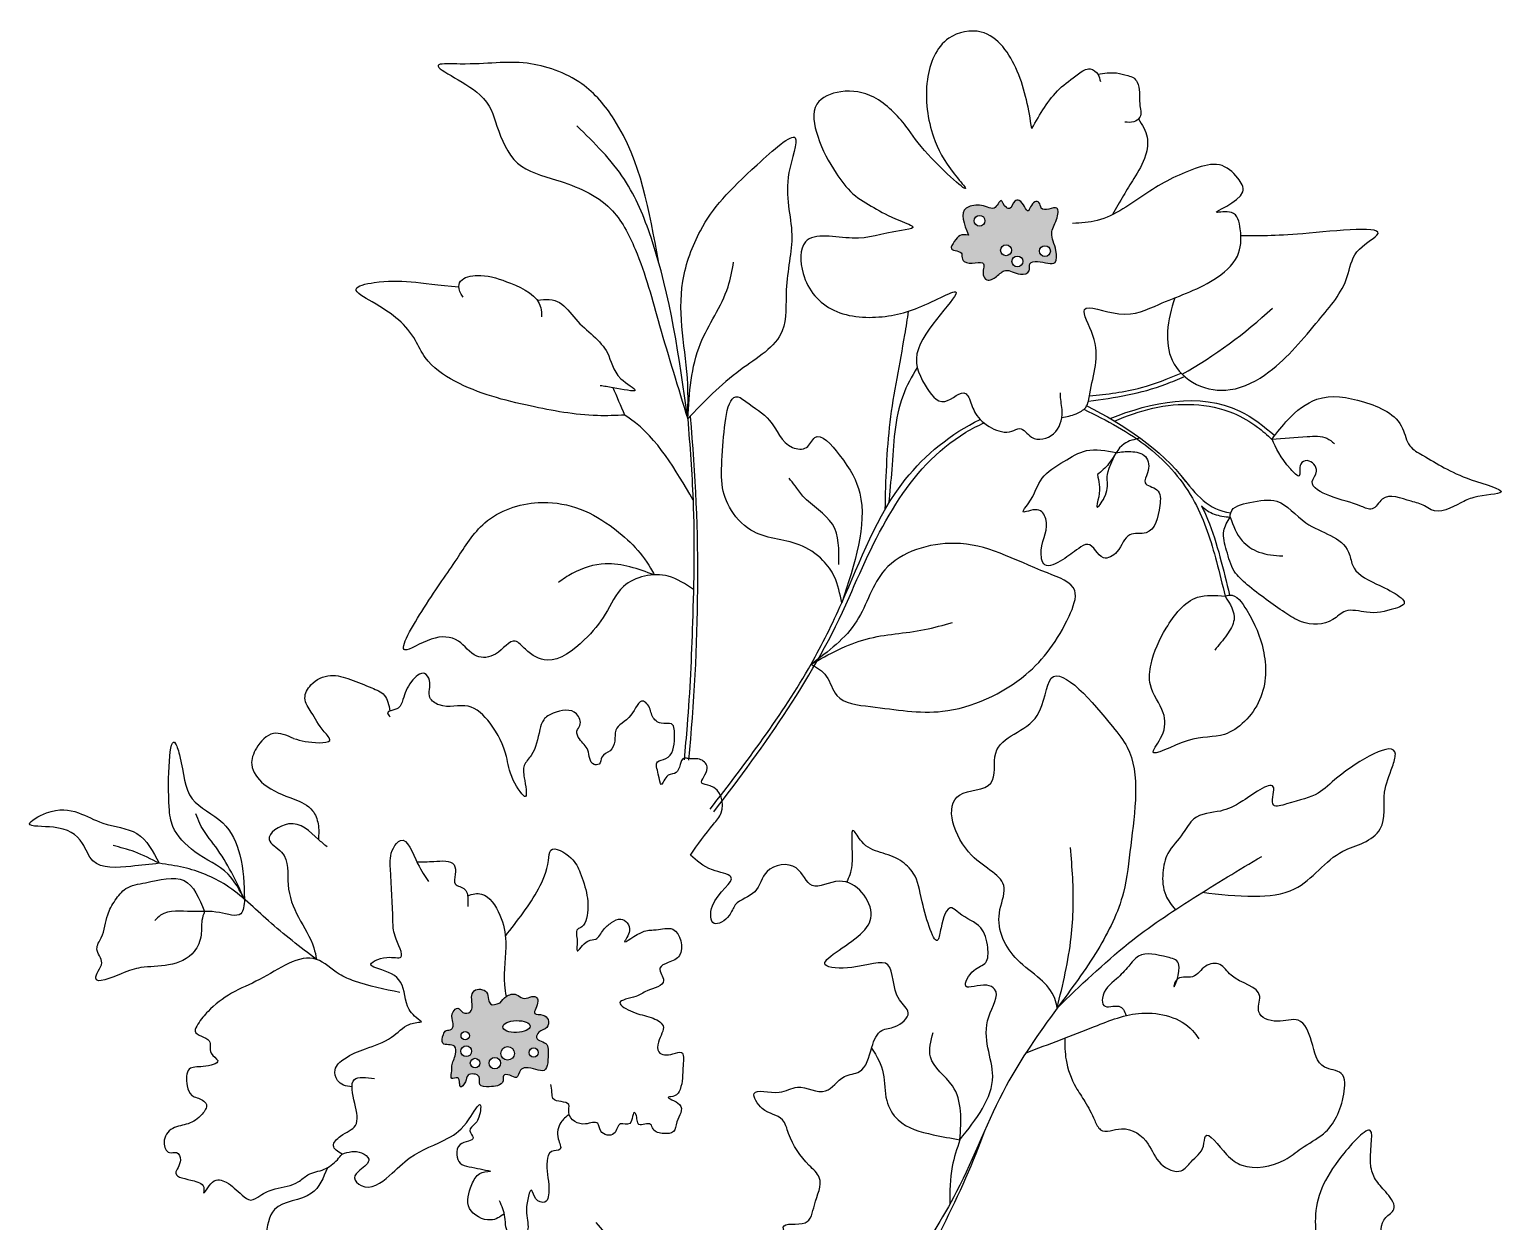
# Model space of a CAD drawing. Header units: millimetres. Extents: x 2133.42 to 2134.8, y 649.95 to 651.52.
# Drawn here: x 2133.8597 to 2134.1862, y 650.5667 to 650.8309 of the extents above; entities that cross this region are included whole.
import ezdxf

# ---------------------------------------------------------------- set-up
doc = ezdxf.new("R2010")
doc.units = ezdxf.units.MM
for name, color, linetype in [('Flor01', 210, 'Continuous'), ('Flor02', 223, 'Continuous'), ('Hojas', 74, 'Continuous'), ('Polen', 40, 'Continuous')]:
    doc.layers.add(name, color=color, linetype=linetype)

msp = doc.modelspace()

# ---------------------------------------------------------------- hatches: boundary and pattern name
at = {"layer": 'Polen'}
h = msp.add_hatch(color=256, dxfattribs=at)
edge = h.paths.add_edge_path()
edge.add_spline(control_points=[(2134.06781, 650.78537), (2134.06681, 650.78782), (2134.06558, 650.79082), (2134.06928, 650.79219), (2134.0713, 650.79191), (2134.07383, 650.79076), (2134.07509, 650.79424), (2134.0757, 650.79148), (2134.07748, 650.79095), (2134.07755, 650.79302), (2134.07989, 650.79325), (2134.08102, 650.78893), (2134.08177, 650.79293), (2134.08377, 650.79274), (2134.08368, 650.79088), (2134.08569, 650.79104), (2134.08807, 650.79192), (2134.08732, 650.78824), (2134.08561, 650.78563), (2134.08737, 650.78265), (2134.08746, 650.77807), (2134.08398, 650.77979), (2134.08102, 650.77935), (2134.08166, 650.77699), (2134.07864, 650.77626), (2134.07618, 650.77834), (2134.07418, 650.77613), (2134.07202, 650.77488), (2134.0706, 650.77684), (2134.07229, 650.78046), (2134.0672, 650.77827), (2134.06627, 650.7804), (2134.06655, 650.78195), (2134.06315, 650.7817), (2134.06478, 650.78405), (2134.06577, 650.78556), (2134.06713, 650.78543), (2134.06781, 650.78537)], knot_values=[0, 0, 0, 0, 0.005988, 0.00735, 0.010823, 0.012305, 0.014601, 0.016549, 0.017312, 0.019345, 0.020294, 0.023337, 0.025809, 0.026758, 0.028118, 0.029808, 0.031602, 0.034116, 0.037326, 0.041312, 0.043936, 0.047819, 0.049576, 0.05116, 0.053183, 0.05664, 0.059051, 0.061271, 0.062695, 0.065105, 0.069433, 0.070698, 0.071221, 0.073798, 0.075489, 0.077342, 0.079231, 0.079231, 0.079231, 0.079231], degree=3, periodic=0)
h.paths.add_polyline_path([(2134.07733, 650.78199, -1), (2134.07493, 650.78199, -1)], flags=16)
h.paths.add_polyline_path([(2134.08596, 650.78181, -1), (2134.08356, 650.78181, -1)], flags=16)
h.paths.add_polyline_path([(2134.07985, 650.77952, -1), (2134.07745, 650.77952, -1)], flags=16)
h.paths.add_polyline_path([(2134.06906, 650.78853, -1), (2134.07146, 650.78853, -1)], flags=16)
h = msp.add_hatch(color=256, dxfattribs=at)
edge = h.paths.add_edge_path()
edge.add_spline(control_points=[(2133.96401, 650.61516), (2133.96317, 650.61486), (2133.9619, 650.6144), (2133.96131, 650.61617), (2133.96135, 650.61812), (2133.95813, 650.61856), (2133.95753, 650.61619), (2133.95796, 650.61472), (2133.95759, 650.61292), (2133.95562, 650.61265), (2133.95477, 650.61449), (2133.95317, 650.61301), (2133.95339, 650.61147), (2133.95374, 650.61019), (2133.95324, 650.60907), (2133.95196, 650.60928), (2133.95128, 650.60794), (2133.9507, 650.60543), (2133.95429, 650.60633), (2133.95426, 650.60331), (2133.95312, 650.60158), (2133.95336, 650.59991), (2133.95291, 650.59794), (2133.95488, 650.59899), (2133.95501, 650.59755), (2133.95517, 650.59598), (2133.95663, 650.59777), (2133.95651, 650.59967), (2133.96004, 650.59945), (2133.95893, 650.59652), (2133.96169, 650.59662), (2133.96333, 650.59661), (2133.96501, 650.59757), (2133.96441, 650.59937), (2133.96631, 650.5993), (2133.96792, 650.59803), (2133.9682, 650.60039), (2133.9706, 650.60128), (2133.97477, 650.5986), (2133.97462, 650.60354), (2133.97466, 650.60655), (2133.97154, 650.60678), (2133.97262, 650.60918), (2133.97464, 650.60925), (2133.97495, 650.61156), (2133.97356, 650.61272), (2133.97065, 650.61245), (2133.97277, 650.61492), (2133.97178, 650.61735), (2133.96923, 650.61541), (2133.96756, 650.61749), (2133.96524, 650.61682), (2133.9644, 650.61568), (2133.96401, 650.61516)], knot_values=[0, 0, 0, 0, 0.002153, 0.003222, 0.00487, 0.007644, 0.009156, 0.01124, 0.012401, 0.014127, 0.015562, 0.016873, 0.018835, 0.020065, 0.020832, 0.022036, 0.023089, 0.025052, 0.027712, 0.029443, 0.032223, 0.033735, 0.034977, 0.036279, 0.037491, 0.038381, 0.039947, 0.041521, 0.043974, 0.045708, 0.04787, 0.04972, 0.051366, 0.0525, 0.053909, 0.055447, 0.057308, 0.058565, 0.062714, 0.067116, 0.068545, 0.071302, 0.072584, 0.074641, 0.076442, 0.077936, 0.079759, 0.082533, 0.083525, 0.08651, 0.088128, 0.090446, 0.092402, 0.092402, 0.092402, 0.092402], degree=3, periodic=0)
h.paths.add_polyline_path([(2133.95535, 650.60791, -1), (2133.9572, 650.60791, -1)], flags=16)
edge = h.paths.add_edge_path(flags=16)
edge.add_ellipse((2133.96764, 650.60993), major_axis=(-0.00304, -0.00008), ratio=0.43118, start_angle=0, end_angle=360)
h.paths.add_polyline_path([(2133.95769, 650.60447, -1), (2133.9553, 650.60447, -1)], flags=16)
h.paths.add_polyline_path([(2133.96719, 650.60399, -1), (2133.96417, 650.60399, -1)], flags=16)
h.paths.add_polyline_path([(2133.96409, 650.60184, -1), (2133.96156, 650.60184, -1)], flags=16)
h.paths.add_polyline_path([(2133.95951, 650.60184, -1), (2133.95741, 650.60184, -1)], flags=16)
h.paths.add_polyline_path([(2133.97248, 650.60417, -1), (2133.97044, 650.60417, -1)], flags=16)

# ---------------------------------------------------------------- linework, layer by layer
at = {"layer": 'Flor01'}
for points in [[(2134.08184, 650.80896), (2134.07861, 650.8217), (2134.07061, 650.83036), (2134.06347, 650.829), (2134.05871, 650.81983), (2134.06007, 650.8071), (2134.06466, 650.79894), (2134.06704, 650.79589), (2134.05888, 650.80319), (2134.05395, 650.80947), (2134.0468, 650.81593), (2134.03949, 650.81712), (2134.03422, 650.8144), (2134.03439, 650.80727), (2134.03847, 650.79911), (2134.04221, 650.79453), (2134.0468, 650.79147), (2134.05259, 650.78858), (2134.05548, 650.78705), (2134.05293, 650.78638), (2134.04204, 650.78468), (2134.03167, 650.78383), (2134.03116, 650.77686), (2134.03796, 650.76871), (2134.04936, 650.76735), (2134.06041, 650.77092), (2134.06466, 650.77279), (2134.0567, 650.76016), (2134.05821, 650.75206), (2134.06254, 650.74849), (2134.06726, 650.75018), (2134.06801, 650.74905), (2134.06933, 650.74585), (2134.07291, 650.74265), (2134.07744, 650.7419), (2134.07914, 650.74246), (2134.08178, 650.74058), (2134.08668, 650.74133), (2134.08856, 650.74623), (2134.08819, 650.74981), (2134.08819, 650.75037)], [(2134.08184, 650.80896), (2134.08797, 650.81775), (2134.09218, 650.82107), (2134.09474, 650.82222), (2134.09653, 650.82094), (2134.09704, 650.81941)], [(2133.91825, 650.67377), (2133.92399, 650.67285), (2133.92625, 650.67334), (2133.92503, 650.67529), (2133.92216, 650.67962), (2133.92076, 650.68273), (2133.9221, 650.68566), (2133.92643, 650.68773), (2133.93083, 650.68688), (2133.93559, 650.68499), (2133.93834, 650.6834), (2133.93957, 650.67987)], [(2134.00621, 650.64792), (2134.01129, 650.65479), (2134.01302, 650.65732), (2134.01058, 650.6633), (2134.00873, 650.6639), (2134.00992, 650.66717), (2134.00849, 650.66908), (2134.00581, 650.66933), (2134.00482, 650.66942), (2134.00306, 650.66622), (2134.00127, 650.66562), (2133.99972, 650.6636), (2133.99907, 650.66586), (2133.99889, 650.6686), (2134.00074, 650.66932), (2134.00267, 650.67408), (2134.002, 650.677), (2133.99967, 650.67715), (2133.9978, 650.67865), (2133.99678, 650.68122), (2133.99577, 650.68204), (2133.993, 650.67892), (2133.98963, 650.6756), (2133.98942, 650.67321), (2133.98837, 650.67106), (2133.98657, 650.66966), (2133.98593, 650.66809), (2133.98482, 650.66803), (2133.98344, 650.67118), (2133.98159, 650.67368), (2133.98105, 650.67543), (2133.98169, 650.67667), (2133.98097, 650.67923), (2133.97578, 650.67937), (2133.97367, 650.67794), (2133.97282, 650.67574), (2133.97088, 650.67002), (2133.96936, 650.6678), (2133.96936, 650.66508), (2133.96966, 650.66094), (2133.96694, 650.66458), (2133.96542, 650.66982), (2133.96178, 650.67719), (2133.95693, 650.68092), (2133.95047, 650.68122), (2133.94845, 650.68284), (2133.94836, 650.68666), (2133.94729, 650.68818), (2133.94435, 650.6864), (2133.94248, 650.68239), (2133.94114, 650.68035), (2133.93909, 650.67946), (2133.93963, 650.67857)], [(2133.91825, 650.67377), (2133.91378, 650.67487), (2133.90999, 650.6716), (2133.90896, 650.66799), (2133.91162, 650.66369), (2133.91834, 650.66034), (2133.92247, 650.65776), (2133.92368, 650.65484), (2133.92376, 650.6514)], [(2133.92566, 650.64976), (2133.92376, 650.6514), (2133.91713, 650.65484), (2133.91283, 650.6514), (2133.91557, 650.64858), (2133.91703, 650.64131), (2133.91934, 650.63416), (2133.92273, 650.62737), (2133.92334, 650.62482)], [(2133.98526, 650.56647), (2133.99371, 650.55778), (2133.99981, 650.55591), (2134.00138, 650.55719), (2134.00345, 650.55346), (2134.00857, 650.55513), (2134.0129, 650.5568), (2134.01732, 650.55483), (2134.02185, 650.55483), (2134.02785, 650.55296), (2134.02952, 650.55218), (2134.0313, 650.55513), (2134.03021, 650.56063), (2134.02736, 650.56387), (2134.02677, 650.56544), (2134.03159, 650.56643), (2134.03366, 650.57036), (2134.03474, 650.57645), (2134.03253, 650.57916), (2134.02795, 650.58623), (2134.02656, 650.58928), (2134.02212, 650.59177), (2134.02032, 650.59509), (2134.02587, 650.59537), (2134.02989, 650.59648), (2134.03613, 650.59565), (2134.0403, 650.59884), (2134.04363, 650.59994), (2134.0464, 650.60535), (2134.04862, 650.60909), (2134.05153, 650.60992), (2134.05445, 650.61297), (2134.0525, 650.61588), (2134.04997, 650.6236), (2134.04195, 650.62301), (2134.03608, 650.6236), (2134.04391, 650.63043), (2134.04625, 650.63454), (2134.03921, 650.64215), (2134.03315, 650.64118), (2134.02963, 650.64508), (2134.02317, 650.6443), (2134.02044, 650.63981), (2134.01613, 650.63688), (2134.01476, 650.63454), (2134.01144, 650.63278), (2134.01105, 650.63668), (2134.01515, 650.64313), (2134.01105, 650.64469), (2134.00621, 650.64792)], [(2133.9418, 650.61749), (2133.93172, 650.62001), (2133.92836, 650.62156), (2133.92334, 650.62482), (2133.91071, 650.62037), (2133.9045, 650.61731), (2133.89928, 650.61328), (2133.89703, 650.61044), (2133.89643, 650.6089), (2133.89952, 650.60677), (2133.89999, 650.60404), (2133.90142, 650.60238), (2133.89821, 650.60108), (2133.89513, 650.60049), (2133.89465, 650.59681), (2133.89572, 650.59468), (2133.89809, 650.59361), (2133.89893, 650.59267), (2133.89798, 650.59053), (2133.89489, 650.5884), (2133.89145, 650.58733), (2133.88955, 650.58425), (2133.89074, 650.582), (2133.89228, 650.582), (2133.89317, 650.58035), (2133.89215, 650.57742), (2133.89618, 650.57573), (2133.89838, 650.57397), (2133.89831, 650.57317), (2133.90029, 650.57544), (2133.9033, 650.57544), (2133.90682, 650.57258), (2133.9088, 650.57148), (2133.91078, 650.57243), (2133.91416, 650.57397), (2133.91929, 650.57551), (2133.92142, 650.57705), (2133.92501, 650.5783), (2133.92795, 650.58042), (2133.92898, 650.58167)], [(2133.92573, 650.57864), (2133.92221, 650.57297), (2133.91402, 650.56939), (2133.91201, 650.56337), (2133.91015, 650.55691), (2133.90799, 650.55319), (2133.90656, 650.55089), (2133.90627, 650.5453), (2133.91015, 650.54731), (2133.91187, 650.54903), (2133.91732, 650.54702), (2133.9235, 650.54631), (2133.92665, 650.54602), (2133.92694, 650.54315), (2133.92709, 650.54172), (2133.9301, 650.54803), (2133.93527, 650.55161), (2133.9367, 650.55505), (2133.93886, 650.55089), (2133.94187, 650.54559), (2133.9446, 650.54172), (2133.94488, 650.54846), (2133.94977, 650.55405), (2133.95077, 650.55964), (2133.95192, 650.56236)]]:
    msp.add_spline(points, degree=3, dxfattribs=at)
for points, knots in [([(2134.0965, 650.82099), (2134.09788, 650.82127), (2134.10012, 650.82157), (2134.10273, 650.82081), (2134.10443, 650.82034), (2134.10608, 650.81828), (2134.1053, 650.81516), (2134.10643, 650.81168), (2134.10436, 650.8102), (2134.10314, 650.81033), (2134.10247, 650.81041)], [0.00159177, 0.00159177, 0.00159177, 0.00159177, 0.00575313, 0.0083238, 0.0097236, 0.01090577, 0.01577798, 0.01875603, 0.02039546, 0.02238457, 0.02238457, 0.02238457, 0.02238457]), ([(2134.10548, 650.8111), (2134.1063, 650.8098), (2134.10787, 650.80733), (2134.10719, 650.80231), (2134.10466, 650.79827), (2134.10205, 650.79399), (2134.10053, 650.79131), (2134.09974, 650.78989)], [0, 0, 0, 0, 0.00447939, 0.00851852, 0.01431017, 0.01870744, 0.02356342, 0.02356342, 0.02356342, 0.02356342]), ([(2134.08849, 650.74491), (2134.08955, 650.74508), (2134.09144, 650.74554), (2134.09428, 650.74705), (2134.09504, 650.75374), (2134.09785, 650.75984), (2134.0911, 650.77124), (2134.10268, 650.76633), (2134.111, 650.77083), (2134.12062, 650.77375), (2134.12808, 650.77999), (2134.12839, 650.78585), (2134.1272, 650.79122), (2134.11928, 650.78948), (2134.13038, 650.79352), (2134.12723, 650.7987), (2134.12351, 650.80181), (2134.11562, 650.79952), (2134.10713, 650.79498), (2134.09881, 650.78841), (2134.09273, 650.78805), (2134.09089, 650.78795)], [0.0043517, 0.0043517, 0.0043517, 0.0043517, 0.0075678, 0.0101454, 0.0132676, 0.0262114, 0.0322399, 0.039877, 0.0490085, 0.0623453, 0.0697352, 0.0757757, 0.0799238, 0.0831919, 0.0905378, 0.0937173, 0.0987645, 0.1042505, 0.1162295, 0.1288061, 0.1342701, 0.1342701, 0.1342701, 0.1342701])]:
    msp.add_open_spline(points, degree=3, knots=knots, dxfattribs=at)
at = {"layer": 'Flor02'}
for points in [[(2133.94661, 650.61097), (2133.94386, 650.61372), (2133.94197, 650.61978), (2133.93694, 650.62281), (2133.93546, 650.62348), (2133.93888, 650.62525), (2133.94204, 650.62531), (2133.94072, 650.62998), (2133.94026, 650.63339), (2133.93971, 650.64488), (2133.94036, 650.6495), (2133.94193, 650.65117), (2133.94574, 650.64608), (2133.94814, 650.6421)], [(2133.96517, 650.62996), (2133.97254, 650.64048), (2133.97471, 650.64674), (2133.97528, 650.64901), (2133.97972, 650.64731), (2133.98177, 650.64401), (2133.98325, 650.639), (2133.98314, 650.63388), (2133.98211, 650.63206), (2133.9812, 650.63149), (2133.98109, 650.62888), (2133.98109, 650.62672), (2133.98348, 650.62888), (2133.98519, 650.62933), (2133.9869, 650.63138), (2133.98872, 650.63297), (2133.99077, 650.63377), (2133.99271, 650.63115), (2133.99157, 650.62876), (2133.9959, 650.63104), (2133.99863, 650.63138), (2134.00228, 650.63149), (2134.00376, 650.62569), (2134.00125, 650.6241), (2133.99943, 650.62285), (2134.00023, 650.62012), (2133.99658, 650.61784), (2133.99407, 650.61659), (2133.99054, 650.61523), (2133.99339, 650.61318), (2133.99749, 650.61193), (2134.00011, 650.61011), (2133.99909, 650.60647), (2133.9992, 650.6043), (2134.00228, 650.60385), (2134.00423, 650.60421), (2134.00457, 650.6014), (2134.00389, 650.596), (2134.00265, 650.59454), (2134.0013, 650.59431), (2134.00378, 650.59263), (2134.00321, 650.5888), (2134.00243, 650.58666), (2134.00029, 650.58621), (2133.99792, 650.58723), (2133.99736, 650.58824), (2133.99477, 650.58824), (2133.99409, 650.59049), (2133.99387, 650.59083), (2133.99274, 650.58846), (2133.99071, 650.58835), (2133.98925, 650.58621), (2133.98632, 650.58678), (2133.98564, 650.58846), (2133.98294, 650.58835), (2133.98057, 650.58891), (2133.97922, 650.59083), (2133.97922, 650.59263), (2133.97573, 650.59398), (2133.97551, 650.59533), (2133.97528, 650.59712)], [(2133.92898, 650.58167), (2133.92707, 650.58351), (2133.92867, 650.58564), (2133.93195, 650.588), (2133.9318, 650.59287), (2133.93172, 650.5982), (2133.93617, 650.5984)], [(2133.92898, 650.58167), (2133.93333, 650.58193), (2133.9349, 650.58053), (2133.93289, 650.57808), (2133.93175, 650.57642), (2133.93324, 650.57467), (2133.93945, 650.57686), (2133.9441, 650.58088), (2133.95242, 650.58516), (2133.95714, 650.58945), (2133.9596, 650.5926), (2133.95916, 650.58945), (2133.95837, 650.58831), (2133.95732, 650.58683), (2133.95802, 650.58534), (2133.95513, 650.58376), (2133.95443, 650.58149), (2133.95513, 650.57965), (2133.95714, 650.57887), (2133.96191, 650.57787)]]:
    msp.add_spline(points, degree=3, dxfattribs=at)
for points, knots in [([(2133.94557, 650.64644), (2133.94673, 650.64643), (2133.94944, 650.64648), (2133.95405, 650.64697), (2133.95422, 650.6437), (2133.95346, 650.64106), (2133.95625, 650.64086), (2133.95696, 650.6387), (2133.9569, 650.63741), (2133.95686, 650.63655)], [0.00170898, 0.00170898, 0.00170898, 0.00170898, 0.00537668, 0.00988687, 0.0120338, 0.01416264, 0.01661062, 0.01793618, 0.02052947, 0.02052947, 0.02052947, 0.02052947]), ([(2133.95681, 650.63889), (2133.95789, 650.63932), (2133.96089, 650.63997), (2133.96449, 650.63461), (2133.96574, 650.62766), (2133.96454, 650.62145), (2133.96519, 650.61745), (2133.96535, 650.61659)], [0.0023989, 0.0023989, 0.0023989, 0.0023989, 0.00568403, 0.01187668, 0.01796181, 0.02748314, 0.03011157, 0.03011157, 0.03011157, 0.03011157]), ([(2133.93119, 650.59656), (2133.92984, 650.59667), (2133.92788, 650.59723), (2133.92698, 650.60081), (2133.93006, 650.60341), (2133.93445, 650.60524), (2133.93982, 650.60678), (2133.94307, 650.61057), (2133.94566, 650.61086), (2133.94661, 650.61097)], [0.00184504, 0.00184504, 0.00184504, 0.00184504, 0.0055378, 0.00794889, 0.01115855, 0.0162827, 0.02264349, 0.02745825, 0.03026602, 0.03026602, 0.03026602, 0.03026602]), ([(2133.9793, 650.59044), (2133.97859, 650.58994), (2133.97708, 650.58856), (2133.9763, 650.5857), (2133.97813, 650.58227), (2133.97488, 650.58266), (2133.97398, 650.57853), (2133.97505, 650.57562), (2133.97469, 650.57039), (2133.97158, 650.57135), (2133.97091, 650.57551), (2133.96924, 650.56848), (2133.97064, 650.56596), (2133.9693, 650.56237), (2133.96499, 650.56353), (2133.96543, 650.56777), (2133.9644, 650.57015), (2133.9639, 650.57132)], [0.00366733, 0.00366733, 0.00366733, 0.00366733, 0.00627845, 0.00999611, 0.01231153, 0.01426261, 0.01657002, 0.02273186, 0.02583857, 0.02794272, 0.03002835, 0.03455198, 0.03872809, 0.04085818, 0.04399395, 0.04798735, 0.05184561, 0.05184561, 0.05184561, 0.05184561]), ([(2133.96493, 650.5685), (2133.96402, 650.56771), (2133.96154, 650.56622), (2133.95593, 650.56921), (2133.95729, 650.57424), (2133.95911, 650.57768), (2133.96105, 650.57781), (2133.96191, 650.57787)], [0.00227524, 0.00227524, 0.00227524, 0.00227524, 0.00572697, 0.01105971, 0.01633954, 0.01939624, 0.02183086, 0.02183086, 0.02183086, 0.02183086])]:
    msp.add_open_spline(points, degree=3, knots=knots, dxfattribs=at)
at = {"layer": 'Hojas'}
msp.add_arc((2134.06265, 650.84741), 0.10669, 299.4692, 312.8185, dxfattribs=at)
for points in [[(2133.99909, 650.77957), (2133.98929, 650.81098), (2133.98211, 650.81888), (2133.96999, 650.82343), (2133.95514, 650.82327), (2133.95044, 650.82312), (2133.95953, 650.81646), (2133.96332, 650.8095), (2133.96787, 650.80133), (2133.97651, 650.79755), (2133.98848, 650.79119), (2133.99394, 650.78223), (2133.99935, 650.76534), (2134.00559, 650.74463)], [(2134.00559, 650.74463), (2133.99746, 650.78482), (2133.99157, 650.79767), (2133.98105, 650.80955)], [(2134.00559, 650.74463), (2134.01729, 650.75548), (2134.02655, 650.76415), (2134.02742, 650.77325), (2134.02865, 650.78545), (2134.02801, 650.79921), (2134.02943, 650.80688), (2134.02097, 650.80094), (2134.00839, 650.78632), (2134.0045, 650.77512), (2134.00559, 650.75227), (2134.00559, 650.74463)], [(2134.00559, 650.74463), (2134.00841, 650.7613), (2134.01452, 650.77387), (2134.01577, 650.77935)], [(2134.03972, 650.70383), (2134.04372, 650.72814), (2134.03918, 650.73666), (2134.03373, 650.74047), (2134.03191, 650.73829), (2134.02883, 650.73829), (2134.02374, 650.74428), (2134.01847, 650.74845), (2134.0172, 650.74935), (2134.01339, 650.73865), (2134.01484, 650.72505), (2134.01956, 650.71997), (2134.03028, 650.71671), (2134.03555, 650.71326), (2134.03809, 650.70964), (2134.03972, 650.70383)], [(2134.13507, 650.74015), (2134.13921, 650.73348), (2134.14108, 650.73198), (2134.14146, 650.73461), (2134.14287, 650.73536), (2134.14494, 650.73301), (2134.144, 650.73076), (2134.14785, 650.72757), (2134.1549, 650.72522), (2134.15725, 650.72466), (2134.1595, 650.72682), (2134.16589, 650.72635), (2134.1689, 650.72532), (2134.17031, 650.72447), (2134.17689, 650.72598), (2134.1798, 650.7272), (2134.18582, 650.72842), (2134.17924, 650.73114), (2134.16843, 650.73658), (2134.16561, 650.73864), (2134.16401, 650.74249), (2134.15537, 650.7484), (2134.14503, 650.74897), (2134.13864, 650.74446), (2134.13507, 650.74015)], [(2134.00559, 650.74463), (2134.00676, 650.72664), (2134.00665, 650.69946), (2134.00546, 650.6767), (2134.00478, 650.66906)], [(2134.10589, 650.74034), (2134.10229, 650.7391), (2134.09887, 650.73466), (2134.09637, 650.73226)], [(2134.13507, 650.74015), (2134.1429, 650.74069), (2134.14724, 650.74033), (2134.1489, 650.73913)], [(2134.10054, 650.73715), (2134.09395, 650.73759), (2134.08895, 650.73519), (2134.08415, 650.7315), (2134.08103, 650.72579), (2134.07993, 650.72404), (2134.08304, 650.72449), (2134.08495, 650.72249), (2134.08395, 650.71552), (2134.08473, 650.71224), (2134.08862, 650.71338), (2134.09223, 650.7159), (2134.09423, 650.71681), (2134.09772, 650.71384), (2134.1007, 650.71515), (2134.10356, 650.71893), (2134.10717, 650.71938), (2134.1102, 650.72539), (2134.10957, 650.72893), (2134.10694, 650.73047), (2134.10751, 650.73265), (2134.10701, 650.73627), (2134.10378, 650.73738), (2134.10054, 650.73715)], [(2134.03908, 650.71235), (2134.03767, 650.72126), (2134.03113, 650.72752), (2134.02937, 650.72981), (2134.02804, 650.73149)], [(2134.1258, 650.72283), (2134.12439, 650.71978), (2134.12501, 650.71544), (2134.12672, 650.71088), (2134.12958, 650.70786), (2134.13377, 650.70462), (2134.13795, 650.70168), (2134.14159, 650.69967), (2134.14856, 650.70013), (2134.15135, 650.70199), (2134.156, 650.70175), (2134.16235, 650.7026), (2134.16413, 650.70338), (2134.15824, 650.70802), (2134.1529, 650.71227), (2134.15205, 650.71506), (2134.1426, 650.72159), (2134.13617, 650.72635), (2134.13013, 650.72606), (2134.12592, 650.72382), (2134.1258, 650.72283)], [(2134.00686, 650.70683), (2134.00126, 650.70973), (2133.99137, 650.70748), (2133.98732, 650.70134), (2133.98267, 650.69565), (2133.97442, 650.69116), (2133.96962, 650.69355), (2133.96737, 650.69535), (2133.96302, 650.6925), (2133.95882, 650.69206), (2133.95477, 650.69535), (2133.94877, 650.6958), (2133.94293, 650.6934), (2133.94712, 650.70269), (2133.95447, 650.71362), (2133.96062, 650.72156), (2133.97247, 650.72605), (2133.98072, 650.725), (2133.98837, 650.72096), (2133.99737, 650.71152), (2133.99818, 650.71005)], [(2134.1258, 650.72283), (2134.12846, 650.71761), (2134.13217, 650.71511), (2134.13744, 650.71423)], [(2134.03293, 650.69026), (2134.04305, 650.69983), (2134.04926, 650.71118), (2134.06471, 650.71703), (2134.0853, 650.71047), (2134.09134, 650.70657), (2134.09009, 650.70089), (2134.08051, 650.68795), (2134.06204, 650.6798), (2134.04606, 650.68086), (2134.03861, 650.68334), (2134.0363, 650.6876), (2134.03293, 650.69026)], [(2133.99818, 650.71005), (2133.98733, 650.71248), (2133.97998, 650.71035), (2133.97698, 650.70838)], [(2134.12468, 650.70534), (2134.11857, 650.70509), (2134.11162, 650.69823), (2134.10827, 650.69027), (2134.10811, 650.68566), (2134.11098, 650.67946), (2134.11066, 650.67436), (2134.10875, 650.67086), (2134.11624, 650.67325), (2134.12452, 650.67468), (2134.13233, 650.68232), (2134.13312, 650.69346), (2134.12946, 650.70221), (2134.12565, 650.70558), (2134.12468, 650.70534)], [(2134.12468, 650.70534), (2134.12665, 650.70011), (2134.12507, 650.69678), (2134.12237, 650.69338)], [(2134.03293, 650.69026), (2134.04516, 650.69582), (2134.05808, 650.69791), (2134.06424, 650.69951)], [(2134.08746, 650.61404), (2134.09645, 650.62696), (2134.10214, 650.63963), (2134.10375, 650.65003), (2134.10295, 650.67189), (2134.09974, 650.67642), (2134.08615, 650.68712), (2134.08306, 650.67889), (2134.07385, 650.67056), (2134.07278, 650.66389), (2134.06584, 650.66123), (2134.06851, 650.6479), (2134.07572, 650.6407), (2134.07465, 650.6351), (2134.07865, 650.62471), (2134.08373, 650.62044), (2134.08693, 650.61617), (2134.08746, 650.61404)], [(2133.90736, 650.63817), (2133.90633, 650.64797), (2133.90254, 650.65508), (2133.89578, 650.6604), (2133.89305, 650.66976), (2133.8921, 650.6726), (2133.89068, 650.65863), (2133.89151, 650.65425), (2133.89637, 650.64868), (2133.90372, 650.64371), (2133.90736, 650.63817)], [(2133.88848, 650.64611), (2133.88351, 650.65269), (2133.87596, 650.65504), (2133.87059, 650.6573), (2133.86352, 650.6573), (2133.85974, 650.65485), (2133.86503, 650.6541), (2133.87144, 650.65052), (2133.87379, 650.64666), (2133.88219, 650.64544), (2133.88848, 650.64611)], [(2133.90736, 650.63817), (2133.90099, 650.64975), (2133.89744, 650.65496), (2133.89661, 650.65709)], [(2134.06591, 650.58485), (2134.07317, 650.5989), (2134.07229, 650.61207), (2134.07361, 650.61822), (2134.07185, 650.6191), (2134.06723, 650.61888), (2134.06899, 650.62239), (2134.07163, 650.62415), (2134.07207, 650.62744), (2134.07053, 650.63183), (2134.06569, 650.63513), (2134.06415, 650.63622), (2134.06173, 650.63183), (2134.06107, 650.6292), (2134.05756, 650.63754), (2134.05558, 650.64391), (2134.05272, 650.64676), (2134.04832, 650.64852), (2134.04414, 650.65093), (2134.04239, 650.65335), (2134.04195, 650.64567), (2134.04081, 650.64193)], [(2133.88848, 650.64611), (2133.88303, 650.64864), (2133.87823, 650.65005)], [(2134.08746, 650.61404), (2134.09057, 650.62973), (2134.0909, 650.64293), (2134.09041, 650.64961)], [(2133.92334, 650.62482), (2133.91268, 650.63335), (2133.90327, 650.64127), (2133.89386, 650.64517), (2133.88848, 650.64611)], [(2134.08746, 650.61404), (2134.10327, 650.62838), (2134.11763, 650.63842), (2134.13281, 650.64765)], [(2133.89848, 650.63545), (2133.894, 650.64229), (2133.88546, 650.64182), (2133.88108, 650.64051), (2133.87871, 650.63791), (2133.87705, 650.63471), (2133.87562, 650.62962), (2133.87467, 650.62714), (2133.87574, 650.62406), (2133.87493, 650.62221), (2133.87441, 650.62064), (2133.88003, 650.62162), (2133.88441, 650.62299), (2133.89056, 650.62358), (2133.89624, 650.62658), (2133.89775, 650.63024), (2133.89794, 650.63343), (2133.89848, 650.63545)], [(2133.90736, 650.63817), (2133.90657, 650.63495), (2133.90182, 650.63519), (2133.89566, 650.63542), (2133.88878, 650.63459), (2133.88748, 650.63341)], [(2134.06591, 650.58485), (2134.06423, 650.5968), (2134.05939, 650.60319), (2134.05997, 650.60861)], [(2134.06591, 650.58485), (2134.0642, 650.5789), (2134.06366, 650.57054)]]:
    msp.add_spline(points, degree=3, dxfattribs=at)
for points, knots in [([(2134.11357, 650.77146), (2134.11273, 650.76902), (2134.11151, 650.76448), (2134.11232, 650.75692), (2134.11798, 650.75151), (2134.12661, 650.75027), (2134.13676, 650.75581), (2134.14433, 650.76534), (2134.15193, 650.77409), (2134.15279, 650.78193), (2134.16432, 650.78812), (2134.14011, 650.78514), (2134.1319, 650.78517), (2134.12817, 650.78518)], [0.0037356, 0.0037356, 0.0037356, 0.0037356, 0.0114362, 0.0178419, 0.0254565, 0.033021, 0.042477, 0.0584136, 0.0699282, 0.0758027, 0.081547, 0.0979825, 0.1116994, 0.1116994, 0.1116994, 0.1116994]), ([(2133.95579, 650.77162), (2133.95321, 650.7753), (2133.95862, 650.77737), (2133.96672, 650.77474), (2133.97317, 650.7716), (2133.97318, 650.76795), (2133.97318, 650.76726)], [0.00375136, 0.00375136, 0.00375136, 0.00375136, 0.01407973, 0.02088576, 0.02953471, 0.03154152, 0.03154152, 0.03154152, 0.03154152]), ([(2133.99166, 650.74545), (2133.98963, 650.74535), (2133.98259, 650.74512), (2133.96981, 650.74748), (2133.95651, 650.75088), (2133.94781, 650.75677), (2133.94407, 650.76482), (2133.93959, 650.7685), (2133.93005, 650.77364), (2133.9409, 650.77602), (2133.94572, 650.77469), (2133.95486, 650.77388)], [0.00202906, 0.00202906, 0.00202906, 0.00202906, 0.00812078, 0.02315588, 0.04073094, 0.04917871, 0.05347194, 0.06634128, 0.07092274, 0.07517908, 0.08904515, 0.08904515, 0.08904515, 0.08904515]), ([(2133.97226, 650.77092), (2133.9741, 650.77119), (2133.97755, 650.77119), (2133.98155, 650.76495), (2133.98841, 650.76082), (2133.98894, 650.75406), (2133.9963, 650.75002), (2133.98935, 650.75155), (2133.98706, 650.75185), (2133.98621, 650.75196)], [0.00256743, 0.00256743, 0.00256743, 0.00256743, 0.00773164, 0.01289227, 0.02311472, 0.02957609, 0.03364371, 0.03854525, 0.04144078, 0.04144078, 0.04144078, 0.04144078]), ([(2134.04935, 650.72459), (2134.04952, 650.73105), (2134.04987, 650.74406), (2134.053, 650.75854), (2134.05429, 650.76676), (2134.05455, 650.76852)], [0, 0, 0, 0, 0.019347, 0.03896545, 0.04429941, 0.04429941, 0.04429941, 0.04429941]), ([(2134.05646, 650.75599), (2134.05522, 650.754), (2134.05146, 650.74712), (2134.05113, 650.73636), (2134.05036, 650.72836), (2134.05011, 650.72586)], [0.00458792, 0.00458792, 0.00458792, 0.00458792, 0.01157707, 0.02817448, 0.03573626, 0.03573626, 0.03573626, 0.03573626]), ([(2134.09439, 650.74856), (2134.10021, 650.7493), (2134.10603, 650.75021), (2134.11293, 650.75285), (2134.11432, 650.75342), (2134.1157, 650.75401)], [0.13055059, 0.13055059, 0.13055059, 0.13055059, 0.14797882, 0.14797882, 0.15242924, 0.15242924, 0.15242924, 0.15242924]), ([(2134.09462, 650.74971), (2134.09851, 650.75008), (2134.10548, 650.75093), (2134.11201, 650.75354), (2134.11491, 650.75476)], [0.13094013, 0.13094013, 0.13094013, 0.13094013, 0.14263513, 0.15199766, 0.15199766, 0.15199766, 0.15199766]), ([(2134.09921, 650.7447), (2134.1084, 650.74839), (2134.11894, 650.75062), (2134.1308, 650.74496), (2134.13331, 650.74298), (2134.13569, 650.74094)], [0.00460183, 0.00460183, 0.00460183, 0.00460183, 0.03325308, 0.03325308, 0.04234332, 0.04234332, 0.04234332, 0.04234332]), ([(2134.09338, 650.74675), (2134.09844, 650.7443), (2134.1081, 650.73931), (2134.11858, 650.72712), (2134.12234, 650.71499), (2134.12406, 650.70789), (2134.12468, 650.70534)], [0.00244896, 0.00244896, 0.00244896, 0.00244896, 0.0191847, 0.03492573, 0.04899989, 0.0568689, 0.0568689, 0.0568689, 0.0568689]), ([(2134.10019, 650.74412), (2134.10293, 650.7453), (2134.11132, 650.7484), (2134.12324, 650.74814), (2134.13137, 650.74333), (2134.13393, 650.74113), (2134.13518, 650.73991)], [0.00533349, 0.00533349, 0.00533349, 0.00533349, 0.01427417, 0.0321648, 0.03835213, 0.04230468, 0.04230468, 0.04230468, 0.04230468]), ([(2134.00676, 650.72664), (2134.00286, 650.73341), (2133.9987, 650.74065), (2133.99209, 650.74517), (2133.99166, 650.74545)], [0, 0, 0, 0, 0.02265706, 0.02420196, 0.02420196, 0.02420196, 0.02420196]), ([(2134.01058, 650.65813), (2134.01855, 650.66853), (2134.02962, 650.68296), (2134.0422, 650.70838), (2134.04977, 650.72986), (2134.06396, 650.74137), (2134.07037, 650.7445)], [0, 0, 0, 0, 0.0391352, 0.0543177, 0.0850737, 0.1061236, 0.1061236, 0.1061236, 0.1061236]), ([(2134.01137, 650.65752), (2134.02279, 650.67242), (2134.0338, 650.68773), (2134.04753, 650.71922), (2134.05411, 650.73372), (2134.06853, 650.74244), (2134.06987, 650.74312), (2134.07125, 650.74372)], [0, 0, 0, 0, 0.0560546, 0.0560546, 0.1020167, 0.1020167, 0.1066193, 0.1066193, 0.1066193, 0.1066193]), ([(2134.09637, 650.73226), (2134.09671, 650.73087), (2134.09721, 650.72881), (2134.09573, 650.72382), (2134.09869, 650.72794), (2134.09861, 650.7307), (2134.09847, 650.73306), (2134.10054, 650.73715)], [0, 0, 0, 0, 0.00492089, 0.00725935, 0.00992744, 0.01385145, 0.01698195, 0.01698195, 0.01698195, 0.01698195]), ([(2134.11944, 650.72532), (2134.11993, 650.72437), (2134.12039, 650.72339), (2134.12301, 650.71691), (2134.12429, 650.71118), (2134.12565, 650.70558)], [0.03634412, 0.03634412, 0.03634412, 0.03634412, 0.03954487, 0.03954487, 0.0568689, 0.0568689, 0.0568689, 0.0568689]), ([(2134.11944, 650.72532), (2134.12027, 650.72453), (2134.12214, 650.72326), (2134.12458, 650.72297), (2134.1258, 650.72283)], [0.007717087, 0.007717087, 0.007717087, 0.007717087, 0.011279352, 0.014868628, 0.014868628, 0.014868628, 0.014868628]), ([(2134.11967, 650.63971), (2134.12344, 650.63919), (2134.13025, 650.63849), (2134.14218, 650.63953), (2134.14785, 650.64839), (2134.15536, 650.65035), (2134.16076, 650.65414), (2134.15918, 650.66151), (2134.16141, 650.6663), (2134.164, 650.67476), (2134.15071, 650.66679), (2134.14517, 650.66087), (2134.1404, 650.66007), (2134.13424, 650.65793), (2134.13712, 650.6662), (2134.12842, 650.6595), (2134.12386, 650.65739), (2134.1177, 650.65712), (2134.11526, 650.65212), (2134.11172, 650.6489), (2134.11064, 650.64385), (2134.11097, 650.63923), (2134.11283, 650.63688), (2134.11364, 650.63585)], [0.0047128, 0.0047128, 0.0047128, 0.0047128, 0.016207, 0.0252691, 0.0388102, 0.0438158, 0.0485722, 0.0567529, 0.0627502, 0.0655325, 0.0792749, 0.0848278, 0.0922425, 0.0951316, 0.0989548, 0.1063896, 0.1118145, 0.1179715, 0.1219561, 0.1275345, 0.1319783, 0.1369577, 0.1408183, 0.1408183, 0.1408183, 0.1408183]), ([(2134.08917, 650.60737), (2134.08914, 650.60576), (2134.08921, 650.60199), (2134.09099, 650.59718), (2134.09385, 650.59303), (2134.09544, 650.58999), (2134.0972, 650.58583), (2134.10273, 650.5885), (2134.10794, 650.58455), (2134.10957, 650.57933), (2134.11476, 650.57689), (2134.11738, 650.58055), (2134.12007, 650.58228), (2134.1201, 650.58796), (2134.12475, 650.58134), (2134.12949, 650.57799), (2134.13687, 650.57905), (2134.14181, 650.58335), (2134.14807, 650.58647), (2134.15097, 650.5926), (2134.15155, 650.60027), (2134.14509, 650.60042), (2134.14426, 650.60631), (2134.1416, 650.6126), (2134.13642, 650.61042), (2134.13107, 650.61237), (2134.13383, 650.61876), (2134.12639, 650.6196), (2134.12397, 650.62424), (2134.11978, 650.62374), (2134.11801, 650.62), (2134.11396, 650.62148), (2134.11276, 650.61679), (2134.11592, 650.62446), (2134.11055, 650.62555), (2134.10608, 650.62685), (2134.10312, 650.62302), (2134.10044, 650.62015), (2134.09721, 650.61781), (2134.09762, 650.61357), (2134.10145, 650.61529), (2134.1024, 650.61334), (2134.10275, 650.61236)], [0.0014473, 0.0014473, 0.0014473, 0.0014473, 0.0062371, 0.0127408, 0.0164747, 0.021172, 0.0236304, 0.0282349, 0.0350511, 0.0402703, 0.0450139, 0.0479586, 0.0524016, 0.0546322, 0.0608405, 0.0650013, 0.074604, 0.0790069, 0.0849268, 0.0947601, 0.0993855, 0.1033709, 0.1097303, 0.1152849, 0.1199987, 0.1245522, 0.1279492, 0.1358699, 0.1393161, 0.142449, 0.1462009, 0.1499461, 0.1513154, 0.1564208, 0.1592418, 0.1656772, 0.1687392, 0.1726634, 0.1779403, 0.179588, 0.1829412, 0.1856191, 0.1856191, 0.1856191, 0.1856191]), ([(2134.08746, 650.61404), (2134.08344, 650.60843), (2134.07436, 650.59577), (2134.06687, 650.57451), (2134.05449, 650.55609), (2134.0418, 650.52984), (2134.03435, 650.48541), (2134.03806, 650.44735), (2134.0431, 650.42575)], [0, 0, 0, 0, 0.0206409, 0.0465257, 0.0668885, 0.0869994, 0.1335919, 0.1998469, 0.1998469, 0.1998469, 0.1998469]), ([(2134.08057, 650.60413), (2134.08564, 650.60602), (2134.0941, 650.60919), (2134.10614, 650.61418), (2134.11567, 650.61175), (2134.11839, 650.60786), (2134.11883, 650.60723)], [0.00182745, 0.00182745, 0.00182745, 0.00182745, 0.01807998, 0.02894119, 0.04080982, 0.04310708, 0.04310708, 0.04310708, 0.04310708]), ([(2134.04633, 650.60512), (2134.04755, 650.60336), (2134.04945, 650.59977), (2134.04904, 650.59377), (2134.05253, 650.58779), (2134.05925, 650.58601), (2134.06395, 650.58519), (2134.06591, 650.58485)], [0.00525614, 0.00525614, 0.00525614, 0.00525614, 0.01155841, 0.01760966, 0.02255847, 0.03098243, 0.0370303, 0.0370303, 0.0370303, 0.0370303]), ([(2134.07151, 650.58712), (2134.06624, 650.57255), (2134.05851, 650.55868), (2134.039, 650.5197), (2134.03644, 650.49232), (2134.04145, 650.44538), (2134.04513, 650.42412), (2134.05172, 650.39722), (2134.05691, 650.38738), (2134.06179, 650.37709)], [0.031231, 0.031231, 0.031231, 0.031231, 0.0798617, 0.0798617, 0.1597235, 0.1597235, 0.2225916, 0.2225916, 0.2540914, 0.2540914, 0.2540914, 0.2540914]), ([(2134.14889, 650.53945), (2134.15081, 650.54004), (2134.1549, 650.54194), (2134.15988, 650.55036), (2134.15985, 650.55899), (2134.15879, 650.56714), (2134.16317, 650.56947), (2134.16055, 650.57314), (2134.15817, 650.57547), (2134.15605, 650.57996), (2134.15895, 650.59082), (2134.14738, 650.57823), (2134.1434, 650.56865), (2134.14616, 650.556), (2134.14694, 650.54669), (2134.14834, 650.54186), (2134.14903, 650.53962)], [0.0065409, 0.0065409, 0.0065409, 0.0065409, 0.0125151, 0.0203491, 0.0336398, 0.0393661, 0.0419459, 0.0457025, 0.049409, 0.0526861, 0.0608023, 0.069239, 0.0842224, 0.0974121, 0.1054937, 0.1124854, 0.1124854, 0.1124854, 0.1124854])]:
    msp.add_open_spline(points, degree=3, knots=knots, dxfattribs=at)
for points in [[(2133.99166, 650.74545), (2133.99079, 650.74748), (2133.98992, 650.74951), (2133.98906, 650.75153)], [(2134.09401, 650.74753), (2134.10225, 650.74335), (2134.11036, 650.73798), (2134.11593, 650.73077)], [(2134.0061, 650.74517), (2134.00855, 650.71955), (2134.00812, 650.69408), (2134.00578, 650.66896)], [(2134.1149, 650.73205), (2134.1184, 650.72771), (2134.12086, 650.72442), (2134.12592, 650.72382)]]:
    msp.add_open_spline(points, degree=3, dxfattribs=at)
at = {"layer": 'Polen'}
for centre, radius in [((2134.07026, 650.78853), 0.0012), ((2134.07613, 650.78199), 0.0012), ((2134.08476, 650.78181), 0.0012), ((2134.07865, 650.77952), 0.0012), ((2133.95627, 650.60791), 0.000925), ((2133.9565, 650.60447), 0.0012), ((2133.95846, 650.60184), 0.00105), ((2133.96283, 650.60184), 0.00127), ((2133.96568, 650.60399), 0.00151), ((2133.97146, 650.60417), 0.00102)]:
    msp.add_circle(centre, radius, dxfattribs=at)
msp.add_ellipse((2133.96764, 650.60993), major_axis=(-0.00304, -0.00008), ratio=0.43118, dxfattribs=at)
for points in [[(2134.06781, 650.78537), (2134.06729, 650.79134), (2134.06855, 650.79186), (2134.07201, 650.79155), (2134.07347, 650.79134), (2134.07504, 650.79301), (2134.0762, 650.79144), (2134.07693, 650.79123), (2134.07808, 650.79291), (2134.07903, 650.79301), (2134.08102, 650.79071), (2134.08249, 650.7927), (2134.08343, 650.79259), (2134.08395, 650.79134), (2134.08563, 650.79113), (2134.08741, 650.79134), (2134.08731, 650.78882), (2134.08626, 650.78579), (2134.0872, 650.78192), (2134.08699, 650.7793), (2134.08311, 650.77951), (2134.08144, 650.77899), (2134.08123, 650.77742), (2134.07934, 650.77668), (2134.07599, 650.77752), (2134.074, 650.77616), (2134.0719, 650.77543), (2134.07106, 650.77658), (2134.07117, 650.77899), (2134.06687, 650.77951), (2134.06635, 650.78066), (2134.06635, 650.78118), (2134.06404, 650.78234), (2134.06467, 650.78391), (2134.06593, 650.78527), (2134.06781, 650.78537)], [(2133.96401, 650.61516), (2133.96187, 650.61497), (2133.96144, 650.61595), (2133.96101, 650.61755), (2133.95825, 650.61785), (2133.9577, 650.61644), (2133.95782, 650.61436), (2133.95745, 650.61326), (2133.95574, 650.61308), (2133.95464, 650.614), (2133.95359, 650.6132), (2133.95347, 650.61124), (2133.95359, 650.61002), (2133.95323, 650.60934), (2133.95206, 650.60904), (2133.95145, 650.60818), (2133.95133, 650.60622), (2133.9539, 650.60555), (2133.95414, 650.60384), (2133.9533, 650.60119), (2133.95325, 650.59968), (2133.9533, 650.59844), (2133.9546, 650.59854), (2133.95503, 650.59741), (2133.95524, 650.59655), (2133.95633, 650.59768), (2133.95692, 650.59914), (2133.95935, 650.59881), (2133.95951, 650.59709), (2133.96162, 650.5966), (2133.96346, 650.59682), (2133.9647, 650.5979), (2133.96475, 650.59903), (2133.96616, 650.59914), (2133.96762, 650.59865), (2133.96854, 650.60027), (2133.96967, 650.60081), (2133.97378, 650.60022), (2133.97464, 650.60453), (2133.97437, 650.60594), (2133.9721, 650.6075), (2133.97259, 650.60869), (2133.97437, 650.60971), (2133.97464, 650.61149), (2133.97351, 650.61247), (2133.97172, 650.61284), (2133.97237, 650.61554), (2133.972, 650.61646), (2133.96902, 650.61619), (2133.96763, 650.617), (2133.96535, 650.61659), (2133.96401, 650.61516)]]:
    msp.add_spline(points, degree=3, dxfattribs=at)

doc.saveas('drawing.dxf')
